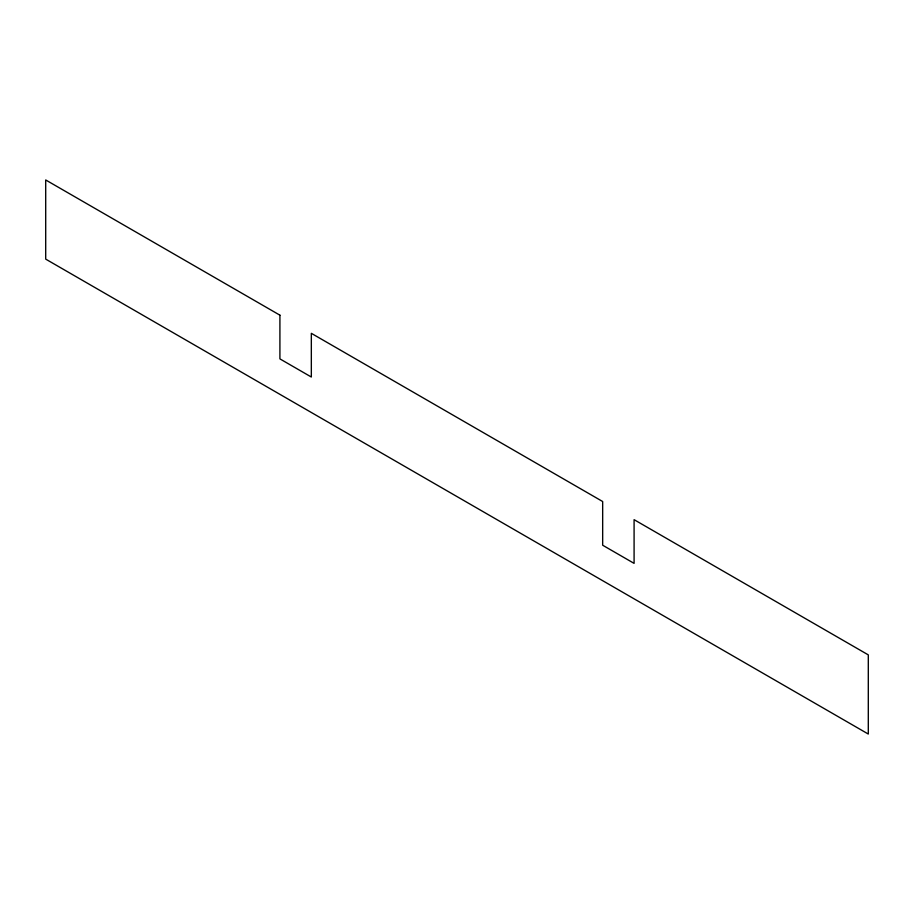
<?xml version="1.0" encoding="UTF-8"?>
<svg xmlns="http://www.w3.org/2000/svg" width="914" height="914" viewBox="0 0 914 914"><rect width="100%" height="100%" fill="white"/><g stroke="black" fill="none" stroke-linecap="round" stroke-linejoin="round"><path stroke-width="1.37" d="M279.913 315.181L45.7 179.955L45.7 259.119L868.3 734.045L868.3 654.881L634.088 519.666L634.088 563.367L602.669 545.224L602.669 501.523L311.331 333.324L311.331 377.025L279.913 358.882L279.913 315.181"/></g></svg>
